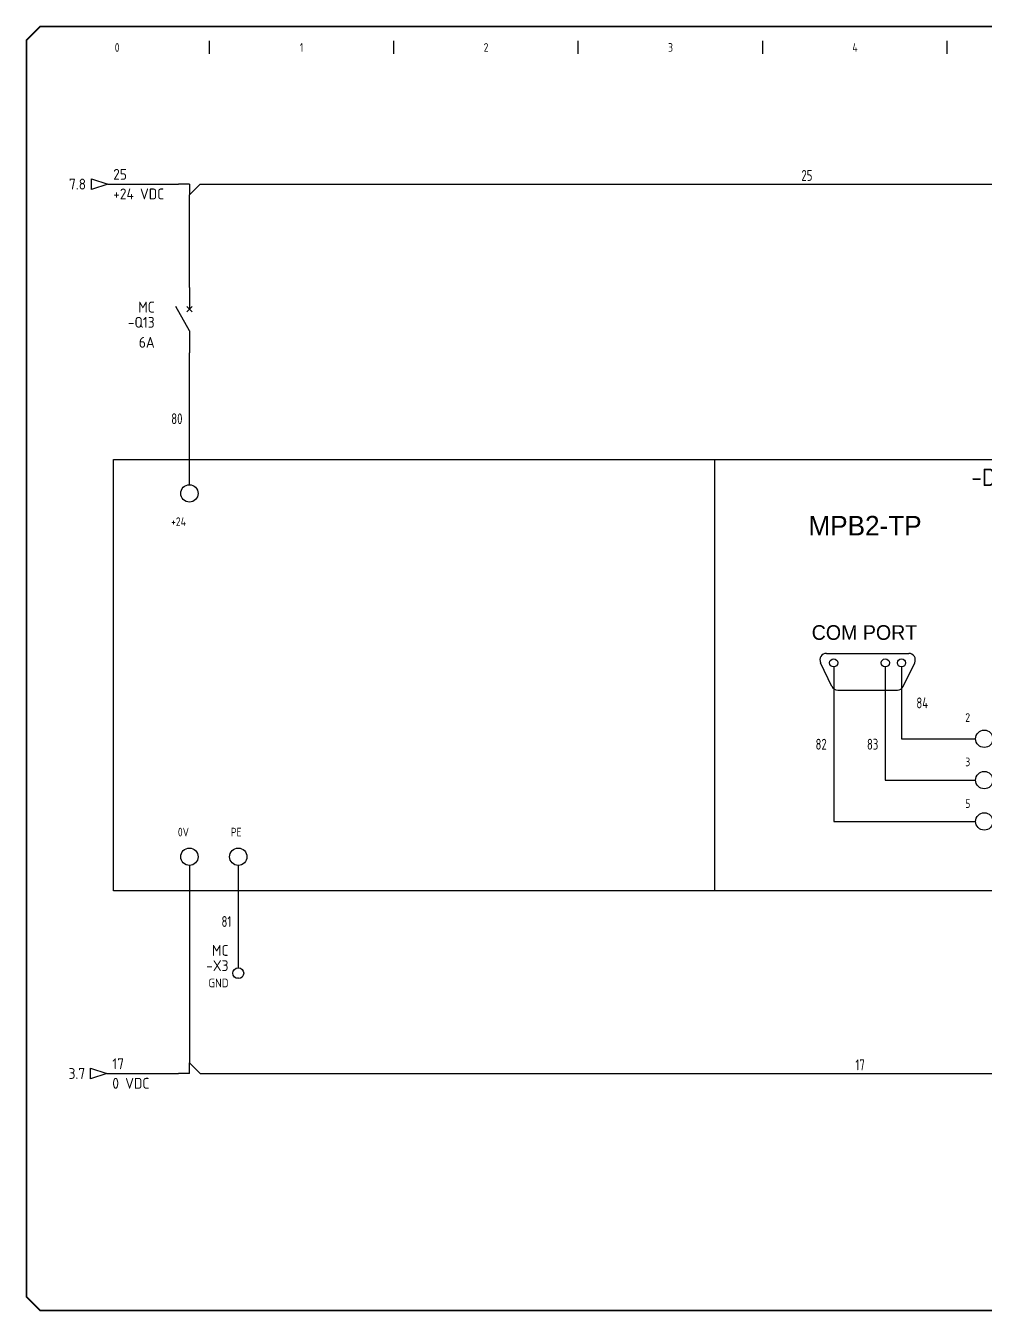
# Model space of a CAD drawing. Header units: millimetres. Extents: x 0 to 840, y 0 to 593.
# Drawn here: x 0 to 442, y 0 to 593 of the extents above; entities that cross this region are included whole.
import ezdxf
from ezdxf.enums import TextEntityAlignment as Align

# ---------------------------------------------------------------- set-up
doc = ezdxf.new("R2010")
doc.units = ezdxf.units.MM
doc.header["$LTSCALE"] = 10
doc.header["$MEASUREMENT"] = 0
for name, color, linetype in [('BLU_1.0mm^2', 5, 'Continuous'), ('DESC', 150, 'Continuous'), ('GRN_2.5mm^2', 3, 'Continuous'), ('GRY_0.75mm^2', 9, 'Continuous'), ('LOC', 8, 'Continuous'), ('MISC', 7, 'Continuous'), ('SYMS', 7, 'Continuous'), ('TAGS', 150, 'Continuous'), ('TERMS', 123, 'Continuous'), ('TITLE', 7, 'Continuous'), ('WIRENO', 72, 'Continuous'), ('WIREREF_DEST', 52, 'Continuous'), ('XREF', 7, 'Continuous')]:
    doc.layers.add(name, color=color, linetype=linetype)
doc.styles.add('ITALIC', font='ITALIC')
doc.styles.add('SIMPLEX', font='simplex')
doc.styles.add('WD_IEC', font='isocp2.shx', dxfattribs={"width": 0.9, "height": 4})

# ---------------------------------------------------------------- blocks, each defined once
blk = doc.blocks.new('HDV1_06')
for centre in [(35, 183.12), (401.25, 70), (401.25, 50.95), (401.25, 31.9), (35, 15.62), (57.5, 15.62)]:
    blk.add_circle(centre, 4)
at = {"layer": 'SYMS'}
for p, q in [((0, 198.75), (418.75, 198.75)), ((0, 0), (0, 198.75)), ((276.88, 198.75), (276.88, 0)), ((418.75, 198.75), (418.75, 0)), ((328.52, 109.37), (366.48, 109.37)), ((331.06, 94.2), (325.82, 105.07)), ((363.94, 94.2), (369.18, 105.07)), ((333.76, 92.5), (361.24, 92.5)), ((418.75, 0), (0, 0))]:
    blk.add_line(p, q, dxfattribs=at)
for centre in [(331.88, 105), (355.62, 105), (363.12, 105)]:
    blk.add_circle(centre, 1.88, dxfattribs=at)
for centre, start, end in [((328.52, 106.37), 90, 205.70995), ((366.48, 106.37), 334.29005, 90), ((333.76, 95.5), 205.70995, 270), ((361.24, 95.5), 270, 334.29005)]:
    blk.add_arc(centre, 3, start, end, dxfattribs=at)
at = {"style": 'WD_IEC', "flags": 1}
for tag, p, height in [('X2TERM01', (35, 187.12), 0.512), ('X4TERM01', (31, 183.12), 0.512), ('X8TERM07', (331.88, 103.12), 0.512), ('X8TERM08', (355.62, 103.12), 0.512), ('X8TERM09', (363.12, 103.12), 0.512), ('X4TERM04', (397.25, 70), 0.512), ('X1TERM04', (405.25, 70), 0.512), ('X4TERM05', (397.25, 50.95), 0.512), ('X1TERM05', (405.25, 50.95), 0.512), ('X4TERM06', (397.25, 31.9), 0.512), ('X1TERM06', (405.25, 31.9), 0.512), ('X4TERM02', (31, 15.62), 0.512), ('X8TERM02', (35, 11.62), 0.512), ('X8TERM03', (57.5, 11.62), 0.512), ('MFG', (0, 0), 0.02), ('ASSYCODE', (0, 0), 0.02), ('CAT', (0, 0), 0.02), ('FAMILY', (0, 0), 0.02)]:
    blk.add_attdef(tag, p, '', height=height, dxfattribs=at)
at = {"style": 'WD_IEC'}
for tag, p, height in [('INST', (444.14, 189.28), 0.0625), ('LOC', (444.14, 184.33), 0.0625), ('DESC1', (437.5, 151.25), 8), ('DESC2', (437.5, 136.25), 8), ('DESC3', (437.5, 121.25), 8), ('XREF', (439.18, 109.22), 0.0781)]:
    blk.add_attdef(tag, p, '', height=height, dxfattribs=at)
blk.add_attdef('TAG1', text='', height=8, dxfattribs=at).set_placement((451.25, 166.25), align=Align.CENTER)
at = {"layer": 'SYMS'}
for s, height, p in [('MPB2-TP', 9, (320.22, 163.77)), ('COM PORT', 6.75, (321.73, 115.64))]:
    blk.add_text(s, height=height, dxfattribs=at).set_placement(p)
at = {"layer": 'SYMS', "style": 'WD_IEC'}
for tag, p in [('TERM01', (26.56, 168.12)), ('TERM04', (392.5, 77.81)), ('TERM05', (392.5, 57.36)), ('TERM06', (392.5, 38.16)), ('TERM02', (29.69, 25)), ('TERM03', (54.06, 25))]:
    blk.add_attdef(tag, p, '', height=6, dxfattribs=at)
blk = doc.blocks.new('acade_title')
at = {"layer": 'SYMS'}
for p, q in [((85, 580), (85, 586)), ((170, 580), (170, 586)), ((255, 580), (255, 586)), ((340, 580), (340, 586)), ((425, 580), (425, 586))]:
    blk.add_line(p, q, dxfattribs=at)
at = {"layer": 'TITLE', "const_width": 0.784}
blk.add_lwpolyline([(765.79, 7.07), (765.79, 586.36), (759.5, 592.64), (7.07, 592.64), (0.79, 586.36), (0.79, 7.07), (7.07, 0.79), (759.5, 0.79)], close=True, dxfattribs=at)
at = {"layer": 'SYMS', "style": 'WD_IEC', "width": 0.9}
for s, p in [('0', (42.5, 581)), ('1', (127.5, 581)), ('2', (212.5, 581)), ('3', (297.5, 581)), ('4', (382.5, 581))]:
    blk.add_text(s, height=4, dxfattribs=at).set_placement(p, align=Align.CENTER)
at = {"layer": 'TITLE', "color": 1, "style": 'ITALIC'}
for tag, height, p in [('TITLE#1', 3, (806.47, 85.58)), ('TITLE#2', 3, (806.47, 80.5)), ('TITLE#3', 3, (806.47, 75.41)), ('TITLE#4', 3, (806.47, 70.33)), ('DWG#', 4, (806.47, 20.76))]:
    blk.add_attdef(tag, text='', height=height, dxfattribs=at).set_placement(p, align=Align.CENTER)
at = {"layer": 'TITLE', "color": 1, "style": 'SIMPLEX'}
blk.add_attdef('CAD#', (772.63, 49.19), '', height=2.5, rotation=90, dxfattribs=at)
at = {"layer": 'TITLE', "color": 1}
for tag, p, height, style in [('ENGINEER', (783.37, 49.19), 2.5, 'ITALIC'), ('CHKDBY', (813.2, 49.2), 2.5, 'ITALIC'), ('JOB#', (789.06, 41.3), 2.5, 'SIMPLEX'), ('DRAWNBY', (814.95, 41.3), 2.5, 'ITALIC'), ('SCALE', (786.29, 33.76), 2.5, 'SIMPLEX'), ('DATE', (812.8, 33.76), 2.5, 'SIMPLEX'), ('SHTS', (815.9, 6.29), 4, 'ITALIC')]:
    blk.add_attdef(tag, p, '', height=height, dxfattribs=dict(at, style=style))
at = {"layer": 'TITLE', "color": 1, "style": 'ITALIC'}
blk.add_attdef('SH#', text='', height=4, dxfattribs=at).set_placement((799.54, 6.29), align=Align.RIGHT)
at = {"layer": 'TITLE', "color": 7, "flags": 9}
blk.add_attdef('WD_TB', (782.91, 0.79), '', height=3.14, dxfattribs=at)
blk = doc.blocks.new('VCB1')
for p, q in [((0, 7.5), (0, 2.5)), ((0, -2.5), (-3.12, 3.12)), ((0.62, 1.88), (-0.62, 3.12)), ((-0.62, 1.88), (0.62, 3.12)), ((0, -2.5), (0, -7.5))]:
    blk.add_line(p, q)
at = {"style": 'WD_IEC'}
for tag, p in [('INST', (-8, 5.25)), ('LOC', (-8, 1.75)), ('TAG1', (-8, -1.75)), ('RATING1', (-8, -6.35)), ('DESC1', (-8, -14.35)), ('DESC2', (-8, -17.85)), ('DESC3', (-8, -21.35))]:
    blk.add_attdef(tag, text='', height=2.5, dxfattribs=at).set_placement(p, align=Align.RIGHT)
blk.add_attdef('TERM01', text='', height=2, rotation=90, dxfattribs=at).set_placement((-1, 7.5), align=Align.RIGHT)
at = {"style": 'WD_IEC', "flags": 1}
for tag, p, height in [('X2TERM01', (0, 7.5), 0.32), ('MFG', (2.75, 6.5), 1.5), ('CAT', (2.75, 4), 1.5), ('X4LINK', (-2, 0), 0.32), ('X1LINK', (-0.5, 0), 0.32), ('X8TERM02', (0, -7.5), 0.32), ('ASSYCODE', (1, -9), 1), ('FAMILY', (1, -10.5), 1), ('CATDESC', (1, -12), 1), ('CONTACT', (1, -13.5), 1), ('COMMON', (2.25, -14.75), 1)]:
    blk.add_attdef(tag, p, '', height=height, dxfattribs=at)
at = {"style": 'WD_IEC'}
blk.add_attdef('TERM02', (-1, -7.5), '', height=2, rotation=90, dxfattribs=at)
at = {"lineweight": 15, "style": 'WD_IEC'}
blk.add_attdef('XREF', text='', height=2.5, dxfattribs=at).set_placement((-8, -10.35), align=Align.RIGHT)
blk = doc.blocks.new('HA1D3')
blk.add_lwpolyline([(0, 0), (-3.75, -1.25), (-3.75, 1.25)], close=True)
at = {"style": 'WD_IEC'}
for tag, p, height, flags in [('WIRENO', (1.25, 1), 2.5, 8), ('X1TERM01', (0, 0), 0.32, 1)]:
    blk.add_attdef(tag, p, '', height=height, dxfattribs=dict(at, flags=flags))
blk.add_attdef('XREF', text='', height=2.5, dxfattribs=at).set_placement((-5, 0), align=Align.MIDDLE_RIGHT)
at = {"style": 'WD_IEC', "flags": 1}
blk.add_attdef('SIGCODE', text='', height=1, dxfattribs=at).set_placement((-2.5, 1.8), align=Align.RIGHT)
at = {"style": 'WD_IEC'}
blk.add_attdef('DESC1', text='', height=2.5, dxfattribs=at).set_placement((1.25, -1), align=Align.TOP_LEFT)
blk = doc.blocks.new('WD_WNH')
at = {"linetype": 'Continuous', "style": 'WD_IEC', "width": 0.8}
blk.add_attdef('WIRENO', text='', height=2.5, dxfattribs=at).set_placement((0, 0.75), align=Align.CENTER)
at = {"style": 'WD_IEC', "flags": 1}
for tag, p in [('W08USER', (0, 0.375)), ('W04USER', (0, 0.875)), ('W05USER', (0, 0.75)), ('W09USER', (0, 0.25)), ('W03USER', (0, 1)), ('W06USER', (0, 0.625)), ('W07USER', (0, 0.5)), ('W02USER', (0, 1.125)), ('W01USER', (0, 1.25)), ('W10USER', (0, 0.125))]:
    blk.add_attdef(tag, text='', height=0.08, dxfattribs=at).set_placement(p, align=Align.CENTER)
blk = doc.blocks.new('WD_WNV')
at = {"linetype": 'Continuous', "style": 'WD_IEC', "width": 0.8}
blk.add_attdef('WIRENO', text='', height=2.5, dxfattribs=at).set_placement((-1.6, 0), align=Align.MIDDLE_RIGHT)
at = {"style": 'WD_IEC', "flags": 1}
for tag, p in [('W08USER', (-1, 0.375)), ('W04USER', (-1, 0.875)), ('W05USER', (-1, 0.75)), ('W09USER', (-1, 0.25)), ('W03USER', (-1, 1)), ('W06USER', (-1, 0.625)), ('W07USER', (-1, 0.5)), ('W02USER', (-1, 1.125)), ('W01USER', (-1, 1.25)), ('W10USER', (-1, 0.125))]:
    blk.add_attdef(tag, text='', height=0.08, dxfattribs=at).set_placement(p, align=Align.CENTER)
blk = doc.blocks.new('VT0002')
blk.add_circle((0, 0), 1.25)
at = {"style": 'WD_IEC'}
for tag, p in [('INST', (-2.25, 6.5)), ('LOC', (-2.25, 3.5)), ('DESC1', (-2.25, -6.25)), ('DESC2', (-2.25, -9.25)), ('DESC3', (-2.25, -12.25))]:
    blk.add_attdef(tag, text='', height=2.5, dxfattribs=at).set_placement(p, align=Align.RIGHT)
at = {"style": 'WD_IEC', "flags": 1}
for tag, p, height in [('ASSYCODE', (2.75, 10.75), 1), ('CATDESC', (2.75, 9.25), 1), ('MFG', (2.75, 7.25), 1.5), ('CAT', (2.75, 4.75), 1.5), ('X4PIN01', (-1.25, 1), 0.25), ('X4TERM01', (-1.25, 0), 0.25), ('X4TERMDESC01', (-1.25, 0.5), 0.4), ('STRIPSEQ', (0, 0), 0.025), ('X2PIN01', (0, 2.25), 0.25), ('X2TERM01', (0, 1.25), 0.25), ('X8PIN01', (0, -0.25), 0.25), ('X2TERMDESC01', (0, 1.75), 0.4), ('X1PIN01', (1.25, 1), 0.25), ('X1TERM01', (1.25, 0), 0.25), ('X1TERMDESC01', (1.25, 0.5), 0.4), ('LINKTERM', (0, -0.04), 0.025), ('X8TERM01', (0, -1.25), 0.25), ('X8TERMDESC01', (0, -0.75), 0.4)]:
    blk.add_attdef(tag, p, '', height=height, dxfattribs=at)
at = {"style": 'WD_IEC', "flags": 8}
for tag, height, p in [('TAGSTRIP', 2.5, (-2.25, 0.5)), ('TERM01', 2, (-2.25, -3.25))]:
    blk.add_attdef(tag, text='', height=height, dxfattribs=at).set_placement(p, align=Align.RIGHT)
blk = doc.blocks.new('VT0_184')
for p, q in [((0, 0), (-2.5, 0)), ((0, 0), (0, -2.5)), ((0, -2.5), (2.5, 0))]:
    blk.add_line(p, q)
at = {"style": 'WD_IEC', "flags": 1}
for tag, p in [('X4TERM01', (-2.5, 0)), ('X1TERM01', (2.5, 0)), ('X8TERM01', (0, -2.5)), ('WDWSEQ', (1.53, -1.26))]:
    blk.add_attdef(tag, p, '', height=0.4, dxfattribs=at)
blk = doc.blocks.new('HT0_124')
for p, q in [((0, 0), (-2.5, 0)), ((0, 0), (0, 2.5)), ((0, 2.5), (2.5, 0))]:
    blk.add_line(p, q)
at = {"style": 'WD_IEC', "flags": 1}
for tag, p in [('X4TERM01', (-2.5, 0)), ('X2TERM01', (0, 2.5)), ('WDWSEQ', (1.6, 1.48)), ('X1TERM01', (2.5, 0))]:
    blk.add_attdef(tag, p, '', height=0.4, dxfattribs=at)

msp = doc.modelspace()

# ---------------------------------------------------------------- linework, layer by layer
at = {"layer": 'BLU_1.0mm^2'}
for p, q in [((38.19, 520), (70.82, 520)), ((80.82, 520), (687.44, 520)), ((75.82, 472.3), (75.82, 515)), ((75.82, 381.41), (75.82, 442.3))]:
    msp.add_line(p, q, dxfattribs=at)
at = {"layer": 'GRN_2.5mm^2'}
for p, q in [((75.82, 205.91), (75.82, 115)), ((98.32, 205.91), (98.32, 158.74)), ((98.32, 153.74), (98.32, 154.26)), ((37.79, 110), (70.82, 110)), ((75.82, 110), (75.82, 110)), ((80.82, 110), (688.91, 110))]:
    msp.add_line(p, q, dxfattribs=at)
at = {"layer": 'GRY_0.75mm^2'}
for p, q in [((372.69, 297.41), (372.69, 226.19)), ((396.44, 297.41), (396.44, 245.24)), ((403.94, 297.41), (403.94, 264.29)), ((403.94, 264.29), (438.07, 264.29)), ((396.44, 245.24), (438.07, 245.24)), ((372.69, 226.19), (438.07, 226.19))]:
    msp.add_line(p, q, dxfattribs=at)

# ---------------------------------------------------------------- block references
at = {"layer": 'BLU_1.0mm^2', "xscale": 2, "yscale": 2, "zscale": 2}
msp.add_blockref('VT0_184', (75.82, 520), dxfattribs=at)
at = {"layer": 'GRN_2.5mm^2', "xscale": 2, "yscale": 2, "zscale": 2}
msp.add_blockref('HT0_124', (75.82, 110), dxfattribs=at)
at = {"layer": 'SYMS'}
msp.add_blockref('acade_title', (0, 0), dxfattribs=at)
ref = msp.add_blockref('HA1D3', (38.19, 520), dxfattribs=dict(at, xscale=2, yscale=2, zscale=2))
ref.add_attrib('XREF', '7.8', dxfattribs={"layer": 'XREF', "height": 5, "style": 'WD_IEC'}).set_placement((28.19, 520), align=Align.MIDDLE_RIGHT)
ref.add_attrib('DESC1', '+24 VDC', dxfattribs={"layer": 'DESC', "height": 5, "style": 'WD_IEC'}).set_placement((40.69, 518), align=Align.TOP_LEFT)
ref.add_attrib('WIRENO', '25', (40.69, 522), dxfattribs={"layer": 'WIREREF_DEST', "height": 5, "style": 'WD_IEC', "flags": 8})
ref = msp.add_blockref('VCB1', (75.82, 457.3), dxfattribs=dict(at, xscale=2, yscale=2, zscale=2))
ref.add_attrib('RATING1', '6A', dxfattribs={"layer": 'MISC', "height": 5, "style": 'WD_IEC'}).set_placement((59.82, 444.6), align=Align.RIGHT)
ref.add_attrib('LOC', 'MC', dxfattribs={"layer": 'LOC', "height": 5, "style": 'WD_IEC'}).set_placement((59.82, 460.8), align=Align.RIGHT)
ref.add_attrib('TAG1', '-Q13', dxfattribs={"layer": 'TAGS', "height": 5, "style": 'WD_IEC'}).set_placement((59.82, 453.8), align=Align.RIGHT)
ref = msp.add_blockref('HDV1_06', (40.82, 194.29), dxfattribs=at)
ref.add_attrib('TERM06', '5', (433.32, 232.45), dxfattribs={"layer": 'TERMS', "height": 4, "style": 'WD_IEC', "width": 0.9})
ref.add_attrib('TERM05', '3', (433.32, 251.65), dxfattribs={"layer": 'TERMS', "height": 4, "style": 'WD_IEC', "width": 0.9})
ref.add_attrib('TERM04', '2', (433.32, 272.1), dxfattribs={"layer": 'TERMS', "height": 4, "style": 'WD_IEC', "width": 0.9})
ref.add_attrib('TERM03', 'PE', (94.88, 219.29), dxfattribs={"layer": 'TERMS', "height": 4, "style": 'WD_IEC', "width": 0.9})
ref.add_attrib('TERM02', '0V', (70.5, 219.29), dxfattribs={"layer": 'TERMS', "height": 4, "style": 'WD_IEC', "width": 0.9})
ref.add_attrib('TERM01', '+24', (67.38, 362.41), dxfattribs={"layer": 'TERMS', "height": 4, "style": 'WD_IEC', "width": 0.9})
ref.add_attrib('TAG1', '-D1', dxfattribs={"layer": 'TAGS', "height": 8, "style": 'WD_IEC'}).set_placement((443.43, 380.86), align=Align.CENTER)
ref = msp.add_blockref('VT0002', (98.32, 156.24), dxfattribs=dict(at, xscale=2, yscale=2, zscale=2))
ref.add_attrib('TERM01', 'GND', dxfattribs={"layer": 'TERMS', "height": 4, "style": 'WD_IEC', "flags": 8}).set_placement((93.82, 149.74), align=Align.RIGHT)
ref.add_attrib('LOC', 'MC', dxfattribs={"layer": 'LOC', "height": 5, "style": 'WD_IEC'}).set_placement((93.82, 164.24), align=Align.RIGHT)
ref.add_attrib('TAGSTRIP', '-X3', dxfattribs={"layer": 'TAGS', "height": 5, "style": 'WD_IEC', "flags": 8}).set_placement((93.82, 157.24), align=Align.RIGHT)
ref = msp.add_blockref('HA1D3', (37.79, 110), dxfattribs=dict(at, xscale=2, yscale=2, zscale=2))
ref.add_attrib('XREF', '3.7', dxfattribs={"layer": 'XREF', "height": 5, "style": 'WD_IEC'}).set_placement((27.79, 110), align=Align.MIDDLE_RIGHT)
ref.add_attrib('DESC1', '0 VDC', dxfattribs={"layer": 'DESC', "height": 5, "style": 'WD_IEC'}).set_placement((40.29, 108), align=Align.TOP_LEFT)
ref.add_attrib('WIRENO', '17', (40.29, 112), dxfattribs={"layer": 'WIREREF_DEST', "height": 5, "style": 'WD_IEC', "flags": 8})
at = {"layer": 'WIRENO'}
ref = msp.add_blockref('WD_WNH', (360.34, 520), dxfattribs=dict(at, xscale=2, yscale=2, zscale=2))
ref.add_attrib('WIRENO', '25', dxfattribs={"linetype": 'Continuous', "height": 5, "style": 'WD_IEC', "width": 0.8}).set_placement((360.34, 521.5), align=Align.CENTER)
ref = msp.add_blockref('WD_WNV', (75.82, 411.85), dxfattribs=dict(at, xscale=2, yscale=2, zscale=2))
ref.add_attrib('WIRENO', '80', dxfattribs={"linetype": 'Continuous', "height": 5, "style": 'WD_IEC', "width": 0.8}).set_placement((72.62, 411.85), align=Align.MIDDLE_RIGHT)
ref = msp.add_blockref('WD_WNV', (403.94, 280.85), dxfattribs=dict(at, xscale=2, yscale=2, zscale=2))
ref.add_attrib('WIRENO', '84', dxfattribs={"linetype": 'Continuous', "height": 5, "style": 'WD_IEC', "width": 0.8}).set_placement((410.77, 280.85), align=Align.MIDDLE_LEFT)
ref = msp.add_blockref('WD_WNV', (372.69, 261.8), dxfattribs=dict(at, xscale=2, yscale=2, zscale=2))
ref.add_attrib('WIRENO', '82', dxfattribs={"linetype": 'Continuous', "height": 5, "style": 'WD_IEC', "width": 0.8}).set_placement((369.49, 261.8), align=Align.MIDDLE_RIGHT)
ref = msp.add_blockref('WD_WNV', (396.44, 261.8), dxfattribs=dict(at, xscale=2, yscale=2, zscale=2))
ref.add_attrib('WIRENO', '83', dxfattribs={"linetype": 'Continuous', "height": 5, "style": 'WD_IEC', "width": 0.8}).set_placement((393.24, 261.8), align=Align.MIDDLE_RIGHT)
ref = msp.add_blockref('WD_WNV', (98.32, 180.08), dxfattribs=dict(at, xscale=2, yscale=2, zscale=2))
ref.add_attrib('WIRENO', '81', dxfattribs={"linetype": 'Continuous', "height": 5, "style": 'WD_IEC', "width": 0.8}).set_placement((95.12, 180.08), align=Align.MIDDLE_RIGHT)
ref = msp.add_blockref('WD_WNH', (384.86, 110), dxfattribs=dict(at, xscale=2, yscale=2, zscale=2))
ref.add_attrib('WIRENO', '17', dxfattribs={"linetype": 'Continuous', "height": 5, "style": 'WD_IEC', "width": 0.8}).set_placement((384.86, 111.5), align=Align.CENTER)

doc.saveas('drawing.dxf')
